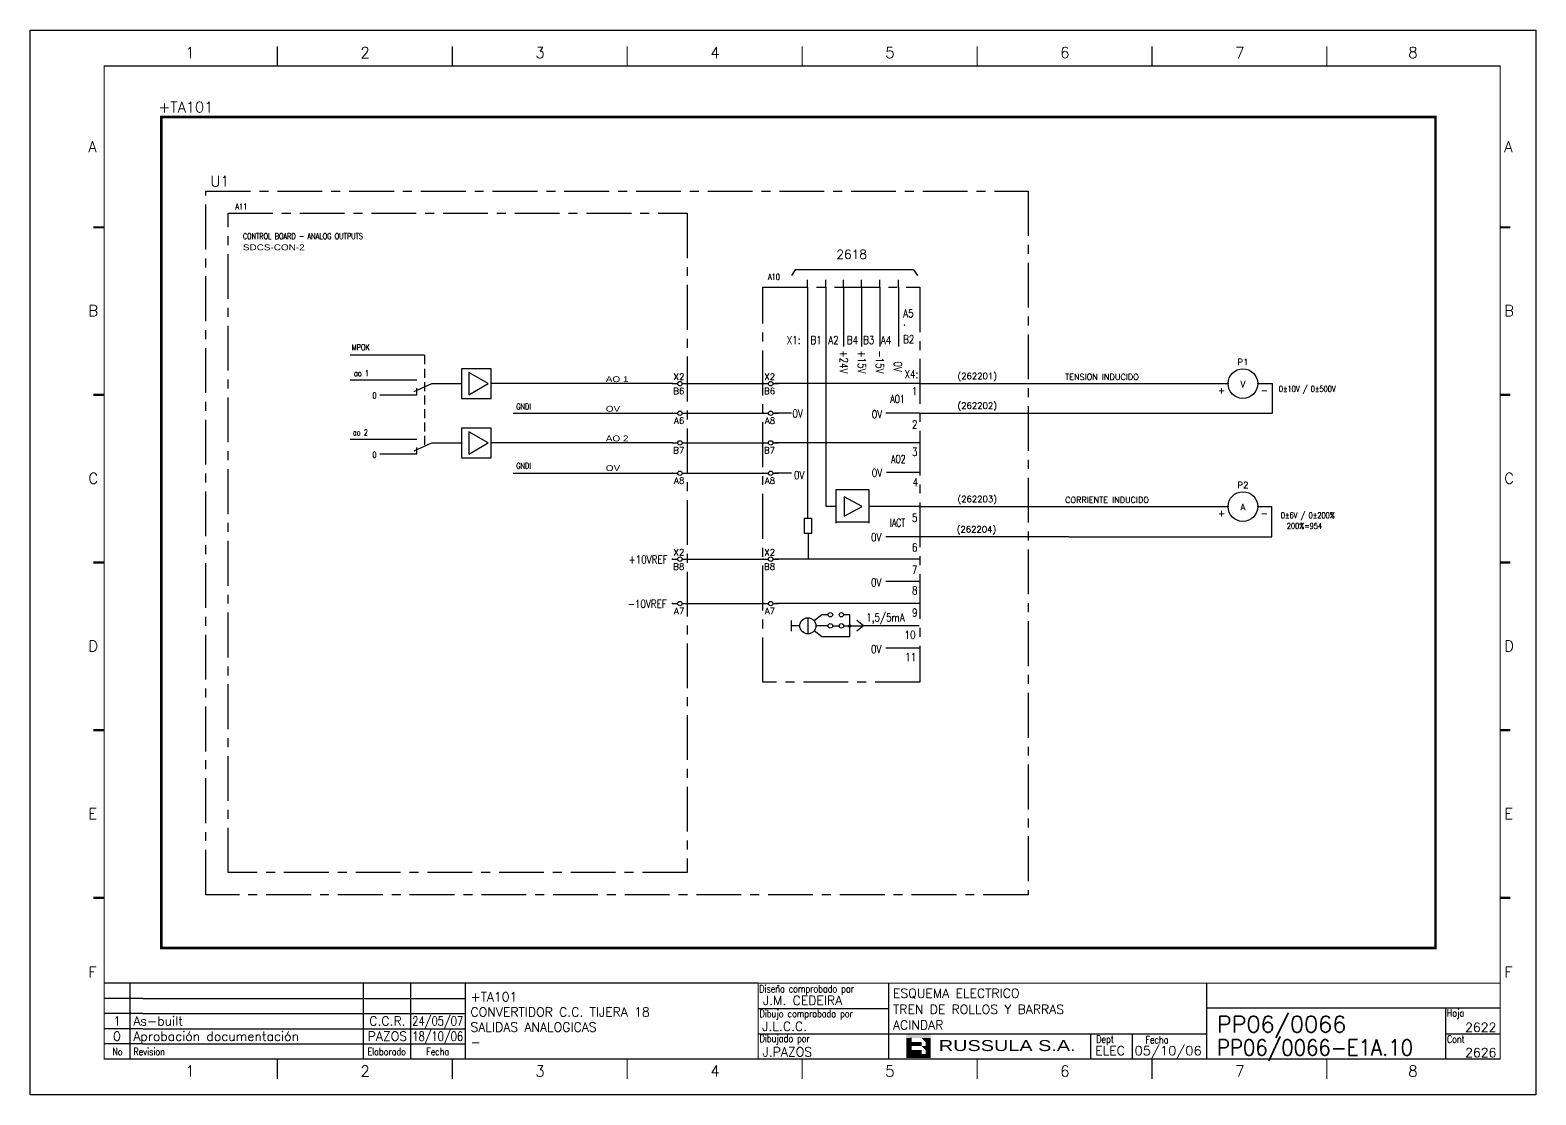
# Model space of a CAD drawing. Extents: x -25 to 1044, y -25744 to 292.
# Drawn here: x 60.2 to 480.2, y -3975.8 to -3678.8 of the extents above; entities that cross this region are included whole.
import ezdxf
from ezdxf.enums import TextEntityAlignment as Align

# ---------------------------------------------------------------- set-up
doc = ezdxf.new("R2010")
doc.units = 0
doc.header["$LTSCALE"] = 10
doc.header["$MEASUREMENT"] = 0
for name, pattern in [('CENTER', [2, 1.25, -0.25, 0.25, -0.25]), ('DASHDOT', [1, 0.5, -0.25, 0, -0.25]), ('HIDDEN', [0.375, 0.25, -0.125])]:
    doc.linetypes.add(name, pattern=pattern)
doc.layers.get('0').update_dxf_attribs({"linetype": 'CONTINUOUS'})
for name, color, linetype in [('1', 7, 'CONTINUOUS'), ('10', 5, 'CONTINUOUS'), ('2', 7, 'CONTINUOUS'), ('25', 3, 'CONTINUOUS'), ('25KT', 4, 'HIDDEN'), ('25PK', 4, 'CENTER'), ('35', 2, 'CONTINUOUS'), ('8', 1, 'CONTINUOUS'), ('9', 6, 'CONTINUOUS'), ('DIBUJO', 7, 'CONTINUOUS'), ('NODE', 7, 'CONTINUOUS')]:
    doc.layers.add(name, color=color, linetype=linetype)
doc.styles.add('ABBSTYLE', font='ROMANS.SHX', dxfattribs={"width": 0.8})
doc.styles.add('HELV', font='HELVBLD.SHX', dxfattribs={"width": 1.2})
doc.styles.add('HELVETICA', font='HELV.SHX')
doc.styles.add('LABEL', font='SIMPLEX', dxfattribs={"width": 0.8, "height": 4})
doc.styles.add('ROMANS', font='romans')
doc.styles.get("Standard").update_dxf_attribs({"font": 'simplex'})

# ---------------------------------------------------------------- blocks, each defined once
blk = doc.blocks.new('NOD', base_point=(237.5, 170))
at = {"layer": 'NODE'}
blk.add_point((237.5, 170), dxfattribs=at)
blk = doc.blocks.new('$$PLR12C')
for p, q in [((-2.5, 0), (-0.75, 0)), ((0.75, 0), (2.5, 0))]:
    blk.add_line(p, q)
at = {"layer": '2'}
blk.add_circle((0, 0), 0.75, dxfattribs=at)
for p in [(-2.5, 0), (2.5, 0)]:
    blk.add_blockref('NOD', p, dxfattribs=at)
at = {"layer": '8'}
blk.add_attdef('*A', text='', height=2.15, dxfattribs=at).set_placement((1.5, -3.575), align=Align.RIGHT)
at = {"layer": '9'}
blk.add_attdef('ID', text='', height=2.15, dxfattribs=at).set_placement((1.5, 1.25), align=Align.RIGHT)
blk = doc.blocks.new('AMP')
at = {"layer": '35'}
for p, q in [((0, 5), (0, -5)), ((10, 5), (0, 5)), ((10, -5), (10, 5)), ((0, -5), (10, -5))]:
    blk.add_line(p, q, dxfattribs=at)
blk.add_lwpolyline([(7.5, -3.75), (7.5, 3.75), (1, 0)], close=True, dxfattribs=at)
blk = doc.blocks.new('$080101')
at = {"layer": '2'}
blk.add_circle((5, 0), 5, dxfattribs=at)
for p in [(0, 0), (10, 0)]:
    blk.add_blockref('NOD', p, dxfattribs=at)
at = {"layer": '8'}
blk.add_attdef('1A', text='', height=2.15, dxfattribs=at).set_placement((-1, -3.325), align=Align.RIGHT)
blk.add_attdef('2A', (11, -3.325), '', height=2.15, dxfattribs=at)
at = {"layer": '9'}
for tag, p in [('ID', (5, 6.175)), ('FUNK', (5, -1.25))]:
    blk.add_attdef(tag, text='', height=2.15, dxfattribs=at).set_placement(p, align=Align.CENTER)
blk = doc.blocks.new('newcajec')
at = {"layer": '1'}
for p, q in [((179.4, 20.85), (0.13, 20.85)), ((7, 20.85), (7, 0)), ((71, 20.85), (71, 0)), ((84, 20.85), (84, 0.09)), ((99, 20.85), (99, 0)), ((215.2, 20.8), (215.2, 0)), ((10.6, 16.64), (0, 16.64)), ((10.6, 16.64), (99, 16.64)), ((184.64, 20.18), (184.81, 20.01)), ((184.81, 20.01), (185.18, 20.25)), ((10.6, 12.48), (0, 12.48)), ((10.6, 12.48), (99, 12.48)), ((179.4, 13.87), (215.2, 13.87)), ((368, 14.06), (368, 0)), ((10.6, 8.32), (0, 8.32)), ((10.6, 8.32), (99, 8.32)), ((10.6, 4.16), (0, 4.16)), ((10.6, 4.16), (99, 4.16)), ((179.4, 6.93), (267.63, 6.93)), ((267.63, 6.93), (302.5, 6.93)), ((270.63, 6.91), (270.63, 0)), ((282.07, 6.93), (282.07, 0)), ((368, 6.93), (383, 6.93))]:
    blk.add_line(p, q, dxfattribs=at)
for points in [[(47.5, 272.5, 0.3, 0.3, 0), (47.5, 277.91, 0.3, 0.3, 0)], [(95.5, 272.5, 0.3, 0.3, 0), (95.5, 277.91, 0.3, 0.3, 0)], [(143.5, 272.5, 0.3, 0.3, 0), (143.5, 277.91, 0.3, 0.3, 0)], [(191.5, 272.5, 0.3, 0.3, 0), (191.5, 277.91, 0.3, 0.3, 0)], [(239.5, 272.5, 0.3, 0.3, 0), (239.5, 277.91, 0.3, 0.3, 0)], [(287.5, 272.5, 0.3, 0.3, 0), (287.5, 277.91, 0.3, 0.3, 0)], [(335.5, 272.5, 0.3, 0.3, 0), (335.5, 277.91, 0.3, 0.3, 0)], [(-2.99, 228.23, 0.6, 0.6, 0), (-0.18, 228.23, 0.6, 0.6, 0)], [(383.01, 228.23, 0.6, 0.6, 0), (385.82, 228.23, 0.6, 0.6, 0)], [(-2.99, 182.23, 0.6, 0.6, 0), (-0.18, 182.23, 0.6, 0.6, 0)], [(383.01, 182.23, 0.6, 0.6, 0), (385.82, 182.23, 0.6, 0.6, 0)], [(-2.99, 136.23, 0.6, 0.6, 0), (-0.18, 136.23, 0.6, 0.6, 0)], [(383.01, 136.23, 0.6, 0.6, 0), (385.82, 136.23, 0.6, 0.6, 0)], [(-2.99, 90.23, 0.6, 0.6, 0), (-0.18, 90.23, 0.6, 0.6, 0)], [(383.01, 90.23, 0.6, 0.6, 0), (385.82, 90.23, 0.6, 0.6, 0)], [(-2.99, 44.23, 0.6, 0.6, 0), (-0.18, 44.23, 0.6, 0.6, 0)], [(383.01, 44.23, 0.6, 0.6, 0), (385.82, 44.23, 0.6, 0.6, 0)], [(383, 20.8, 0.3, 0.3, 0), (179.4, 20.8, 0.3, 0.3, 0), (179.4, 0, 0.3, 0.3, 0)], [(302.5, 20.8, 0.3, 0.3, 0), (302.5, 0, 0.3, 0.3, 0)], [(302.5, 14, 0.3, 0.3, 0), (383, 14, 0.3, 0.3, 0)], [(47.5, -5.5, 0.3, 0.3, 0), (47.5, -0.09, 0.3, 0.3, 0)], [(95.5, -5.5, 0.3, 0.3, 0), (95.5, -0.09, 0.3, 0.3, 0)], [(143.5, -5.5, 0.3, 0.3, 0), (143.5, -0.09, 0.3, 0.3, 0)], [(191.5, -5.5, 0.3, 0.3, 0), (191.5, -0.09, 0.3, 0.3, 0)], [(239.5, -5.5, 0.3, 0.3, 0), (239.5, -0.09, 0.3, 0.3, 0)], [(287.5, -5.5, 0.3, 0.3, 0), (287.5, -0.09, 0.3, 0.3, 0)], [(335.5, -5.5, 0.3, 0.3, 0), (335.5, -0.09, 0.3, 0.3, 0)]]:
    blk.add_lwpolyline(points, format="xyseb", dxfattribs=at)
at = {"layer": '1', "const_width": 0.3}
blk.add_lwpolyline([(0, 0), (0, 272.5), (383, 272.5), (383, 0)], close=True, dxfattribs=at)
at = {"layer": '2', "color": 14}
for p, q in [((221.42, 4.69), (221.42, 5.81)), ((221.42, 2.47), (221.42, 3.58))]:
    blk.add_line(p, q, dxfattribs=at)
for points in [[(220.05, 5.81), (220.05, 6.92), (226.74, 5.81), (226.74, 6.92)], [(221.42, 2.47), (220.05, 2.47), (221.42, 5.81), (220.05, 5.81)], [(221.42, 4.69), (224.25, 4.69), (221.42, 3.58), (224.25, 3.58)], [(224.25, 5.81), (225.37, 5.81), (225.37, 4.69)], [(225.37, 5.81), (226.74, 5.81), (225.37, 1.35), (226.74, 1.35)], [(224.25, 0.24), (224.25, 2.47), (220.05, 0.24), (220.05, 2.47)], [(224.25, 3.58), (225.37, 3.58), (225.37, 2.47)], [(226.74, 1.35), (226.74, 0.24), (224.25, 1.35), (224.25, 0.24)]]:
    blk.add_solid(points, dxfattribs=at)
at = {"layer": '1', "style": 'ROMANS'}
for s, p in [('1', (22.29, 274.68)), ('2', (70.29, 274.68)), ('3', (118.29, 274.68)), ('4', (166.29, 274.68)), ('5', (214.29, 274.68)), ('6', (262.29, 274.68)), ('7', (310.29, 274.68)), ('8', (357.79, 274.68)), ('A', (-4.37, 248.84)), ('A', (384.13, 248.84)), ('B', (-4.37, 203.84)), ('B', (384.13, 203.84)), ('C', (-4.37, 157.84)), ('C', (384.13, 157.84)), ('D', (-4.37, 111.84)), ('D', (384.13, 111.84)), ('E', (-4.37, 65.84)), ('E', (384.13, 65.84)), ('F', (-4.37, 22.34)), ('F', (384.13, 22.34)), ('1', (22.29, -4.82)), ('2', (70.29, -4.82)), ('3', (118.29, -4.82)), ('4', (166.29, -4.82)), ('5', (214.29, -4.82)), ('6', (262.29, -4.82)), ('7', (310.29, -4.82)), ('8', (357.79, -4.82))]:
    blk.add_text(s, height=3, dxfattribs=at).set_placement(p)
at = {"layer": '1', "style": 'LABEL', "width": 0.8}
for s, p in [('Diseno comprobado por', (179.73, 18.27)), ('Dibujo comprobado por', (179.81, 11.47)), ('Hoja', (368.38, 11.66)), ('Dibujado por', (179.83, 4.64)), ('Fecha', (285.71, 4.3)), ('Cont', (368.43, 4.46)), ('No', (2.23, 1.05)), ('Revision', (8, 1.05))]:
    blk.add_text(s, height=2, dxfattribs=at).set_placement(p)
for s, p in [('Dept', (274.61, 4.44)), ('Elaborado', (77.5, 1.05)), ('Fecha', (91.5, 1.05))]:
    blk.add_text(s, height=2, dxfattribs=at).set_placement(p, align=Align.CENTER)
at = {"layer": '10', "style": 'ROMANS'}
for tag, p in [('REV41', (3.5, 18.74)), ('REV43', (77.7, 18.74)), ('REV31', (3.5, 14.58)), ('REV33', (77.7, 14.58)), ('REV21', (3.5, 10.42)), ('REV23', (77.7, 10.42)), ('REV11', (3.5, 6.27)), ('REV13', (77.7, 6.27))]:
    blk.add_attdef(tag, text='', height=2.5, dxfattribs=at).set_placement(p, align=Align.MIDDLE)
for tag, p, height in [('REV42', (8, 17.49), 2.5), ('SHEETNAME1', (100.5, 15.83), 2.5), ('DESIGNCHECK', (180.74, 14.83), 2.5), ('DOCUMENTTYPE', (216.43, 16.8), 2.5), ('NOTA', (305.32, 15.8), 3), ('REV32', (8, 13.33), 2.5), ('SHEETNAME2', (100.5, 11.67), 2.5), ('OBJECT', (216.43, 12.4), 2.5), ('REV22', (8, 9.17), 2.5), ('SHEETNAME3', (100.5, 7.51), 2.5), ('DRAWINGCHECK', (180.53, 7.71), 2.5), ('CUSTOMER', (216.43, 8.08), 2.5), ('ORDER', (305.32, 7.3), 4.5), ('REV12', (8, 5.01), 2.5), ('SHEETNAME4', (100.5, 3.35), 2.5), ('DOCUMENT_ID', (305.32, 0.93), 4.4), ('USER', (180.63, 0.71), 2.5), ('DEPARTMENT', (271.93, 1.05), 2.5)]:
    blk.add_attdef(tag, p, '', height=height, dxfattribs=at)
for tag, width, p, p2 in [('REV44', 1.221199, (84.53, 17.49), (98.48, 17.49)), ('REV34', 1.221199, (84.53, 13.33), (98.48, 13.33)), ('REV24', 1.221199, (84.53, 9.17), (98.48, 9.17)), ('REV14', 1.221199, (84.53, 5.01), (98.48, 5.01)), ('CREATED2', 7.039915, (282.71, 1.05), (301.14, 1.05))]:
    blk.add_attdef(tag, text='', height=2.5, dxfattribs=dict(at, width=width)).set_placement(p, p2, align=Align.FIT)
for tag, p in [('SHEET', (382, 7.43)), ('NEXTSHEET', (382, 0.5))]:
    blk.add_attdef(tag, text='', height=2.5, dxfattribs=at).set_placement(p, align=Align.RIGHT)
at = {"layer": 'DIBUJO', "color": 14, "style": 'HELVETICA', "width": 1.3}
blk.add_text('RUSSULA S.A.', height=3, dxfattribs=at).set_placement((229, 2.19))

msp = doc.modelspace()

# ---------------------------------------------------------------- linework, layer by layer
at = {"layer": '2', "color": 4, "linetype": 'CENTER'}
for p, q in [((264.63, -3750.52), (308.43, -3750.52)), ((264.63, -3860.66), (264.63, -3750.52)), ((308.43, -3750.52), (308.43, -3860.66)), ((308.43, -3860.66), (264.63, -3860.66))]:
    msp.add_line(p, q, dxfattribs=at)
at = {"layer": '2', "color": 3}
for p, q in [((277.03, -3750.52), (277.03, -3748.46)), ((277.03, -3750.52), (277.03, -3814.99)), ((282.19, -3750.52), (282.19, -3748.46)), ((282.19, -3750.52), (282.19, -3811.69)), ((287.15, -3750.52), (287.15, -3748.46)), ((287.15, -3750.52), (287.15, -3767.05)), ((292.11, -3750.52), (292.11, -3748.46)), ((292.11, -3750.52), (292.11, -3767.05)), ((297.27, -3750.52), (297.27, -3748.46)), ((297.27, -3750.52), (297.27, -3767.05)), ((302.44, -3750.52), (302.44, -3748.46)), ((302.44, -3750.52), (302.44, -3767.05))]:
    msp.add_line(p, q, dxfattribs=at)
at = {"layer": '2', "color": 7}
for p, q in [((242.52, -3777.39), (264.73, -3777.39)), ((308.23, -3777.39), (343.8, -3777.39)), ((343.8, -3777.39), (394.39, -3777.39)), ((402.65, -3777.39), (406.79, -3777.39)), ((406.79, -3785.65), (406.79, -3777.39)), ((242.52, -3785.65), (264.73, -3785.65)), ((308.23, -3785.65), (350.18, -3785.65)), ((350.18, -3785.65), (406.79, -3785.65)), ((242.52, -3793.92), (264.73, -3793.92)), ((242.52, -3802.39), (264.73, -3802.39)), ((308.23, -3811.69), (343.8, -3811.69)), ((343.8, -3811.69), (394.39, -3811.69)), ((402.65, -3811.69), (406.58, -3811.69)), ((406.58, -3820.16), (406.58, -3811.69)), ((349.97, -3820.16), (308.23, -3820.16)), ((349.97, -3820.16), (406.58, -3820.16)), ((242.52, -3826.36), (264.73, -3826.36)), ((242.52, -3838.75), (264.73, -3838.75))]:
    msp.add_line(p, q, dxfattribs=at)
at = {"layer": '2', "color": 3, "linetype": 'DASHDOT'}
msp.add_lwpolyline([(96.85, -3703, 0.694, 0.694, 0), (452.24, -3703, 0.694, 0.694, 0), (452.24, -3934.83, 0.694, 0.694, 0), (96.85, -3934.83, 0.694, 0.694, 0), (96.85, -3703, 0.694, 0.694, 0)], format="xyseb", dxfattribs=at)
at = {"layer": '25'}
for p, q in [((273.62, -3745.67), (272.58, -3747.22)), ((306.68, -3745.67), (273.62, -3745.67)), ((306.68, -3745.67), (307.71, -3747.22)), ((308.23, -3777.39), (267.93, -3777.39)), ((272.58, -3785.65), (267.93, -3785.65)), ((308.23, -3785.65), (298.93, -3785.65)), ((308.23, -3793.92), (267.93, -3793.92)), ((272.58, -3802.39), (267.93, -3802.39)), ((308.43, -3802.18), (299.13, -3802.18)), ((294.28, -3807.04), (284.98, -3807.04)), ((284.98, -3807.04), (284.98, -3816.33)), ((292.34, -3811.69), (287.3, -3808.97)), ((287.3, -3808.97), (287.3, -3814.4)), ((294.28, -3816.33), (294.28, -3807.04)), ((284.98, -3811.69), (282.27, -3811.69)), ((287.3, -3814.4), (292.34, -3811.69)), ((308.23, -3811.69), (294.28, -3811.69)), ((276.26, -3819.21), (276.26, -3814.95)), ((276.26, -3814.95), (278.2, -3814.95)), ((278.2, -3814.95), (278.2, -3819.21)), ((284.98, -3815.92), (294.28, -3815.92)), ((278.2, -3819.21), (276.26, -3819.21)), ((277.23, -3819.21), (277.23, -3826.36)), ((308.23, -3820.16), (298.93, -3820.16)), ((308.23, -3826.36), (267.93, -3826.36)), ((308.23, -3832.55), (298.93, -3832.55)), ((308.23, -3838.75), (267.93, -3838.75)), ((277.17, -3842.7), (277.17, -3847.21)), ((281.11, -3841.85), (278.94, -3843.56)), ((282.81, -3841.85), (281.11, -3841.85)), ((288.85, -3841.85), (287.15, -3841.85)), ((288.85, -3848.05), (288.85, -3841.85)), ((272.52, -3843.47), (272.52, -3846.43)), ((274.92, -3844.95), (272.52, -3844.95)), ((281.11, -3848.05), (278.94, -3846.35)), ((282.81, -3844.95), (279.42, -3844.95)), ((284.05, -3844.95), (285.91, -3844.95)), ((287.15, -3844.95), (292.68, -3844.95)), ((292.68, -3844.95), (290.8, -3843.5)), ((292.68, -3844.95), (290.8, -3846.4)), ((308.23, -3844.95), (292.68, -3844.95)), ((288.85, -3848.05), (281.11, -3848.05)), ((308.23, -3851.15), (298.93, -3851.15))]:
    msp.add_line(p, q, dxfattribs=at)
for centre, radius in [((277.17, -3844.95), 2.25), ((283.43, -3841.85), 0.62), ((286.53, -3841.85), 0.62), ((283.43, -3844.95), 0.62), ((286.53, -3844.95), 0.62)]:
    msp.add_circle(centre, radius, dxfattribs=at)
at = {"layer": '25KT', "color": 7}
msp.add_line((170.2, -3769.48), (170.2, -3794.95), dxfattribs=at)
at = {"layer": '25PK'}
for p, q in [((109.24, -3723.66), (338.6, -3723.66)), ((109.24, -3919.96), (109.24, -3723.66)), ((338.6, -3723.66), (338.6, -3919.96)), ((115.44, -3913.76), (115.44, -3729.86)), ((115.44, -3729.86), (243.55, -3729.86)), ((243.55, -3729.86), (243.55, -3913.76)), ((243.55, -3913.76), (115.44, -3913.76)), ((338.6, -3919.96), (109.24, -3919.96))]:
    msp.add_line(p, q, dxfattribs=at)
at = {"layer": '35', "color": 7}
for p, q in [((170.2, -3769.48), (149.54, -3769.48)), ((149.54, -3776.35), (168.13, -3776.35)), ((167.35, -3779.55), (172.27, -3777.39)), ((168.13, -3780.48), (168.13, -3778.68)), ((172.27, -3777.39), (180.53, -3777.39)), ((239.42, -3777.39), (188.8, -3777.39)), ((157.8, -3780.48), (168.13, -3780.48)), ((194.99, -3785.65), (239.42, -3785.65)), ((149.54, -3792.88), (168.13, -3792.88)), ((167.35, -3796.09), (172.27, -3793.92)), ((168.13, -3797.01), (168.13, -3795.21)), ((172.27, -3793.92), (180.53, -3793.92)), ((239.42, -3793.92), (188.8, -3793.92)), ((157.8, -3797.01), (168.13, -3797.01)), ((194.99, -3802.39), (239.42, -3802.39))]:
    msp.add_line(p, q, dxfattribs=at)
at = {"layer": '35'}
msp.add_circle((288.85, -3844.95), 0.33, dxfattribs=at)
at = {"layer": 'DIBUJO'}
msp.add_lwpolyline([(60.24, -3678.78), (480.24, -3678.78), (480.24, -3975.78), (60.24, -3975.78), (60.24, -3678.78)], dxfattribs=at)

# ---------------------------------------------------------------- block references
at = {"layer": '2', "color": 7}
ref = msp.add_blockref('newcajec', (80.92, -3965.78), dxfattribs=dict(at, xscale=1.016513761467889, yscale=1.016513761467889, zscale=1.016513761467889))
ref.add_attrib('REV24', '24/05/07', dxfattribs={"layer": '10', "height": 2.541, "style": 'ROMANS', "width": 0.728168}).set_placement((166.84, -3956.46), (181.02, -3956.46), align=Align.FIT)
ref.add_attrib('SHEETNAME3', 'SALIDAS ANALOGICAS', (183.07, -3958.15), dxfattribs={"layer": '10', "height": 2.5413, "style": 'ROMANS'})
ref.add_attrib('SHEETNAME2', 'CONVERTIDOR C.C. TIJERA 18', (183.07, -3953.93), dxfattribs={"layer": '10', "height": 2.5413, "style": 'ROMANS'})
ref.add_attrib('SHEETNAME1', '+TA101', (183.07, -3949.7), dxfattribs={"layer": '10', "height": 2.541, "style": 'ROMANS'})
ref.add_attrib('USER', 'J.PAZOS', (264.53, -3965.06), dxfattribs={"layer": '10', "height": 2.541, "style": 'ROMANS'})
ref.add_attrib('DRAWINGCHECK', 'J.L.C.C.', (264.43, -3957.94), dxfattribs={"layer": '10', "height": 2.541, "style": 'ROMANS'})
ref.add_attrib('DESIGNCHECK', 'J.M. CEDEIRA', (264.64, -3950.71), dxfattribs={"layer": '10', "height": 2.5413, "style": 'ROMANS'})
ref.add_attrib('REV22', 'As-built', (89.05, -3956.46), dxfattribs={"layer": '10', "height": 2.541, "style": 'ROMANS'})
ref.add_attrib('REV12', 'Aprobación documentación', (89.05, -3960.69), dxfattribs={"layer": '10', "height": 2.5413, "style": 'ROMANS'})
ref.add_attrib('REV21', '1', dxfattribs={"layer": '10', "height": 2.54, "style": 'ROMANS'}).set_placement((84.47, -3955.19), align=Align.MIDDLE)
ref.add_attrib('REV11', '0', dxfattribs={"layer": '10', "height": 2.54, "style": 'ROMANS'}).set_placement((84.47, -3959.41), align=Align.MIDDLE)
ref.add_attrib('SHEETNAME4', '-', (183.07, -3962.38), dxfattribs={"layer": '10', "height": 2.54, "style": 'ROMANS'})
ref.add_attrib('REV14', '18/10/06', dxfattribs={"layer": '10', "height": 2.541, "style": 'ROMANS', "width": 0.728168}).set_placement((166.84, -3960.69), (181.02, -3960.69), align=Align.FIT)
ref.add_attrib('REV23', 'C.C.R.', dxfattribs={"layer": '10', "height": 2.541, "style": 'ROMANS'}).set_placement((159.9, -3955.19), align=Align.MIDDLE)
ref.add_attrib('REV13', 'PAZOS', dxfattribs={"layer": '10', "height": 2.541, "style": 'ROMANS'}).set_placement((159.9, -3959.41), align=Align.MIDDLE)
ref.add_attrib('DOCUMENT_ID', 'PP06/0066-E1A.10', (391.28, -3964.83), dxfattribs={"layer": '10', "height": 4.4727, "style": 'ROMANS', "width": 0.9})
ref.add_attrib('ORDER', 'PP06/0066', (391.28, -3958.36), dxfattribs={"layer": '10', "height": 4.574, "style": 'ROMANS'})
ref.add_attrib('CUSTOMER', 'ACINDAR', (300.92, -3957.56), dxfattribs={"layer": '10', "height": 2.541, "style": 'ROMANS'})
ref.add_attrib('OBJECT', 'TREN DE ROLLOS Y BARRAS', (300.92, -3953.18), dxfattribs={"layer": '10', "height": 2.5413, "style": 'ROMANS'})
ref.add_attrib('DOCUMENTTYPE', 'ESQUEMA ELECTRICO', (300.92, -3948.7), dxfattribs={"layer": '10', "height": 2.5413, "style": 'ROMANS'})
ref.add_attrib('CREATED2', '05/10/06', dxfattribs={"layer": '10', "height": 2.541, "style": 'ROMANS', "width": 0.961976}).set_placement((368.29, -3964.72), (387.03, -3964.72), align=Align.FIT)
ref.add_attrib('DEPARTMENT', 'ELEC', (357.34, -3964.72), dxfattribs={"layer": '10', "height": 2.541, "style": 'ROMANS'})
ref.add_attrib('NEXTSHEET', '2626', dxfattribs={"layer": '10', "height": 2.541, "style": 'ROMANS'}).set_placement((469.22, -3965.27), align=Align.RIGHT)
ref.add_attrib('SHEET', '2622', dxfattribs={"layer": '10', "height": 2.541, "style": 'ROMANS'}).set_placement((469.22, -3958.23), align=Align.RIGHT)
at = {"layer": '2', "color": 7, "xscale": 0.8265039032571299, "yscale": 0.8265039032571299, "zscale": 0.8265039032571299}
for name, p, values in [('$080101', (394.39, -3777.39), {'FUNK': 'V', 'ID': 'P1', '1A': '+', '2A': '-'}), ('$$PLR12C', (241.49, -3777.39), {'ID': 'X2', '*A': 'B6'}), ('$$PLR12C', (266.8, -3777.39), {'ID': 'X2', '*A': 'B6'}), ('$$PLR12C', (241.49, -3785.65), {'*A': 'A6'}), ('$$PLR12C', (266.8, -3785.65), {'*A': 'A8'}), ('$$PLR12C', (241.49, -3793.92), {'*A': 'B7'}), ('$$PLR12C', (266.8, -3793.92), {'*A': 'B7'}), ('$$PLR12C', (241.49, -3802.39), {'*A': 'A8'}), ('$$PLR12C', (266.8, -3802.39), {'*A': 'A8'}), ('$080101', (394.39, -3811.69), {'FUNK': 'A', 'ID': 'P2', '1A': '+', '2A': '-'}), ('$$PLR12C', (241.49, -3826.36), {'ID': 'X2', '*A': 'B8'}), ('$$PLR12C', (266.8, -3826.36), {'ID': 'X2', '*A': 'B8'}), ('$$PLR12C', (241.49, -3838.75), {'*A': 'A7'}), ('$$PLR12C', (266.8, -3838.75), {'*A': 'A7'})]:
    msp.add_blockref(name, p, dxfattribs=at).add_auto_attribs(values)
at = {"layer": '35', "color": 7, "xscale": 0.8265039032571299, "yscale": 0.8265039032571299, "zscale": 0.8265039032571299, "rotation": 180}
for p in [(188.8, -3777.39), (188.8, -3793.92)]:
    msp.add_blockref('AMP', p, dxfattribs=at)

# ---------------------------------------------------------------- texts
at = {"layer": '2', "color": 6}
for s, height, p in [('+TA101', 2.975, (96.02, -3701.76)), ('U1', 2.975, (110.48, -3722.42)), ('(262201)', 1.736, (318.92, -3776.13)), ('(262202)', 1.736, (318.92, -3784.38)), ('(262203)', 1.736, (318.92, -3810.43)), ('(262204)', 1.736, (318.71, -3818.89))]:
    msp.add_text(s, height=height, dxfattribs=at).set_placement(p)
at = {"layer": '2', "color": 7, "style": 'ROMANS'}
for s, height, p in [('2618', 2.48, (285.14, -3742.57)), ('TENSION INDUCIDO', 1.653, (348.93, -3776.35)), ('CORRIENTE INDUCIDO', 1.653, (348.93, -3810.65))]:
    msp.add_text(s, height=height, dxfattribs=at).set_placement(p)
at = {"layer": '2', "color": 7, "style": 'ROMANS', "width": 0.7}
for s, p in [('0%%P10V / 0%%P500V', (408.54, -3779.67)), ('0%%P6V / 0%%P200%', (409.1, -3814.95)), ('200%=954', (410.77, -3817.92))]:
    msp.add_text(s, height=1.653, dxfattribs=at).set_placement(p)
at = {"layer": '25'}
for s, height, style, width, p in [('A11', 1.653, 'ABBSTYLE', 0.8, (117.51, -3728.83)), ('CONTROL BOARD - ANALOG OUTPUTS', 1.653, 'ABBSTYLE', 0.8, (119.58, -3737.09)), ('SDCS-CON-2', 1.653, 'HELV', 1.2, (119.58, -3740.19)), ('A10', 1.653, 'ABBSTYLE', 0.8, (266.07, -3748.46)), ('A5', 2.232, 'ROMANS', 0.8, (303.73, -3758.9)), ('.', 2.23, 'ROMANS', 0.8, (303.73, -3761.18)), ('MPOK', 1.653, 'ABBSTYLE', 0.8, (149.95, -3768.09)), ('X1:', 2.232, 'ROMANS', 0.8, (271.29, -3766.34)), ('B1', 2.232, 'ROMANS', 0.8, (277.9, -3766.34)), ('A2', 2.232, 'ROMANS', 0.8, (282.86, -3766.34)), ('B4', 2.232, 'ROMANS', 0.8, (288.03, -3766.34)), ('B3', 2.232, 'ROMANS', 0.8, (292.58, -3766.34)), ('A4', 2.232, 'ROMANS', 0.8, (297.53, -3766.34)), ('B2', 2.232, 'ROMANS', 0.8, (303.73, -3766.13)), ('ao 1', 1.653, 'ABBSTYLE', 0.8, (150.57, -3775.32)), ('AO 1', 1.653, 'HELV', 1.2, (220.82, -3776.97)), ('X4:', 2.232, 'ROMANS', 0.8, (304.15, -3775.85)), ('0', 1.65, 'ABBSTYLE', 0.8, (155.74, -3781.52)), ('1', 2.23, 'ROMANS', 0.8, (306.21, -3780.6)), ('GNDI', 1.653, 'ABBSTYLE', 0.8, (195.82, -3784.62)), ('OV', 1.653, 'HELV', 1.2, (220.82, -3785.24)), ('2', 2.23, 'ROMANS', 0.8, (306.21, -3789.9)), ('ao 2', 1.653, 'ABBSTYLE', 0.8, (150.27, -3791.85)), ('AO 2', 1.653, 'HELV', 1.2, (220.82, -3793.5)), ('0', 1.65, 'ABBSTYLE', 0.8, (155.74, -3798.05)), ('3', 2.23, 'ROMANS', 0.8, (306.21, -3797.54)), ('GNDI', 1.653, 'ABBSTYLE', 0.8, (195.82, -3801.15)), ('OV', 1.653, 'HELV', 1.2, (220.82, -3801.77)), ('4', 2.23, 'ROMANS', 0.8, (306.42, -3806.01)), ('5', 2.23, 'ROMANS', 0.8, (306.21, -3815.93)), ('6', 2.23, 'ROMANS', 0.8, (306.21, -3824.2)), ('7', 2.23, 'ROMANS', 0.8, (306.21, -3830.4)), ('8', 2.23, 'ROMANS', 0.8, (306.21, -3836.18)), ('1,5/5mA', 2.232, 'ROMANS', 0.8, (293.47, -3843.72)), ('9', 2.23, 'ROMANS', 0.8, (306.21, -3842.38)), ('10', 2.232, 'ROMANS', 0.8, (304.15, -3848.58)), ('11', 2.232, 'ROMANS', 0.8, (304.35, -3854.78))]:
    msp.add_text(s, height=height, dxfattribs=dict(at, style=style, width=width)).set_placement(p)
at = {"layer": '25', "style": 'ROMANS', "width": 0.8}
for s, p in [('+24V', (286.09, -3768.13)), ('+15V', (291.12, -3768.13)), ('-15V', (296.16, -3768.13)), ('0V', (301.2, -3771.22))]:
    msp.add_text(s, height=2.232, rotation=270, dxfattribs=at).set_placement(p)
at = {"layer": '25', "style": 'ROMANS'}
for s, width, p in [('AO1', 0.7, (302.2, -3782.79)), ('0V', 0.8, (274.34, -3786.86)), ('0V', 0.8, (296.45, -3787.06)), ('AO2', 0.7, (302.41, -3799.53)), ('0V', 0.8, (274.75, -3804.01)), ('0V', 0.8, (296.45, -3803.39)), ('IACT', 0.7, (302.2, -3817.3)), ('0V', 0.8, (296.24, -3821.36)), ('+10VREF', 0.8, (232.6, -3827.56)), ('0V', 0.8, (296.24, -3833.97)), ('-10VREF', 0.8, (232.39, -3839.96)), ('0V', 0.8, (296.24, -3852.56))]:
    msp.add_text(s, height=2.232, dxfattribs=dict(at, width=width)).set_placement(p, align=Align.CENTER)

doc.saveas('drawing.dxf')
